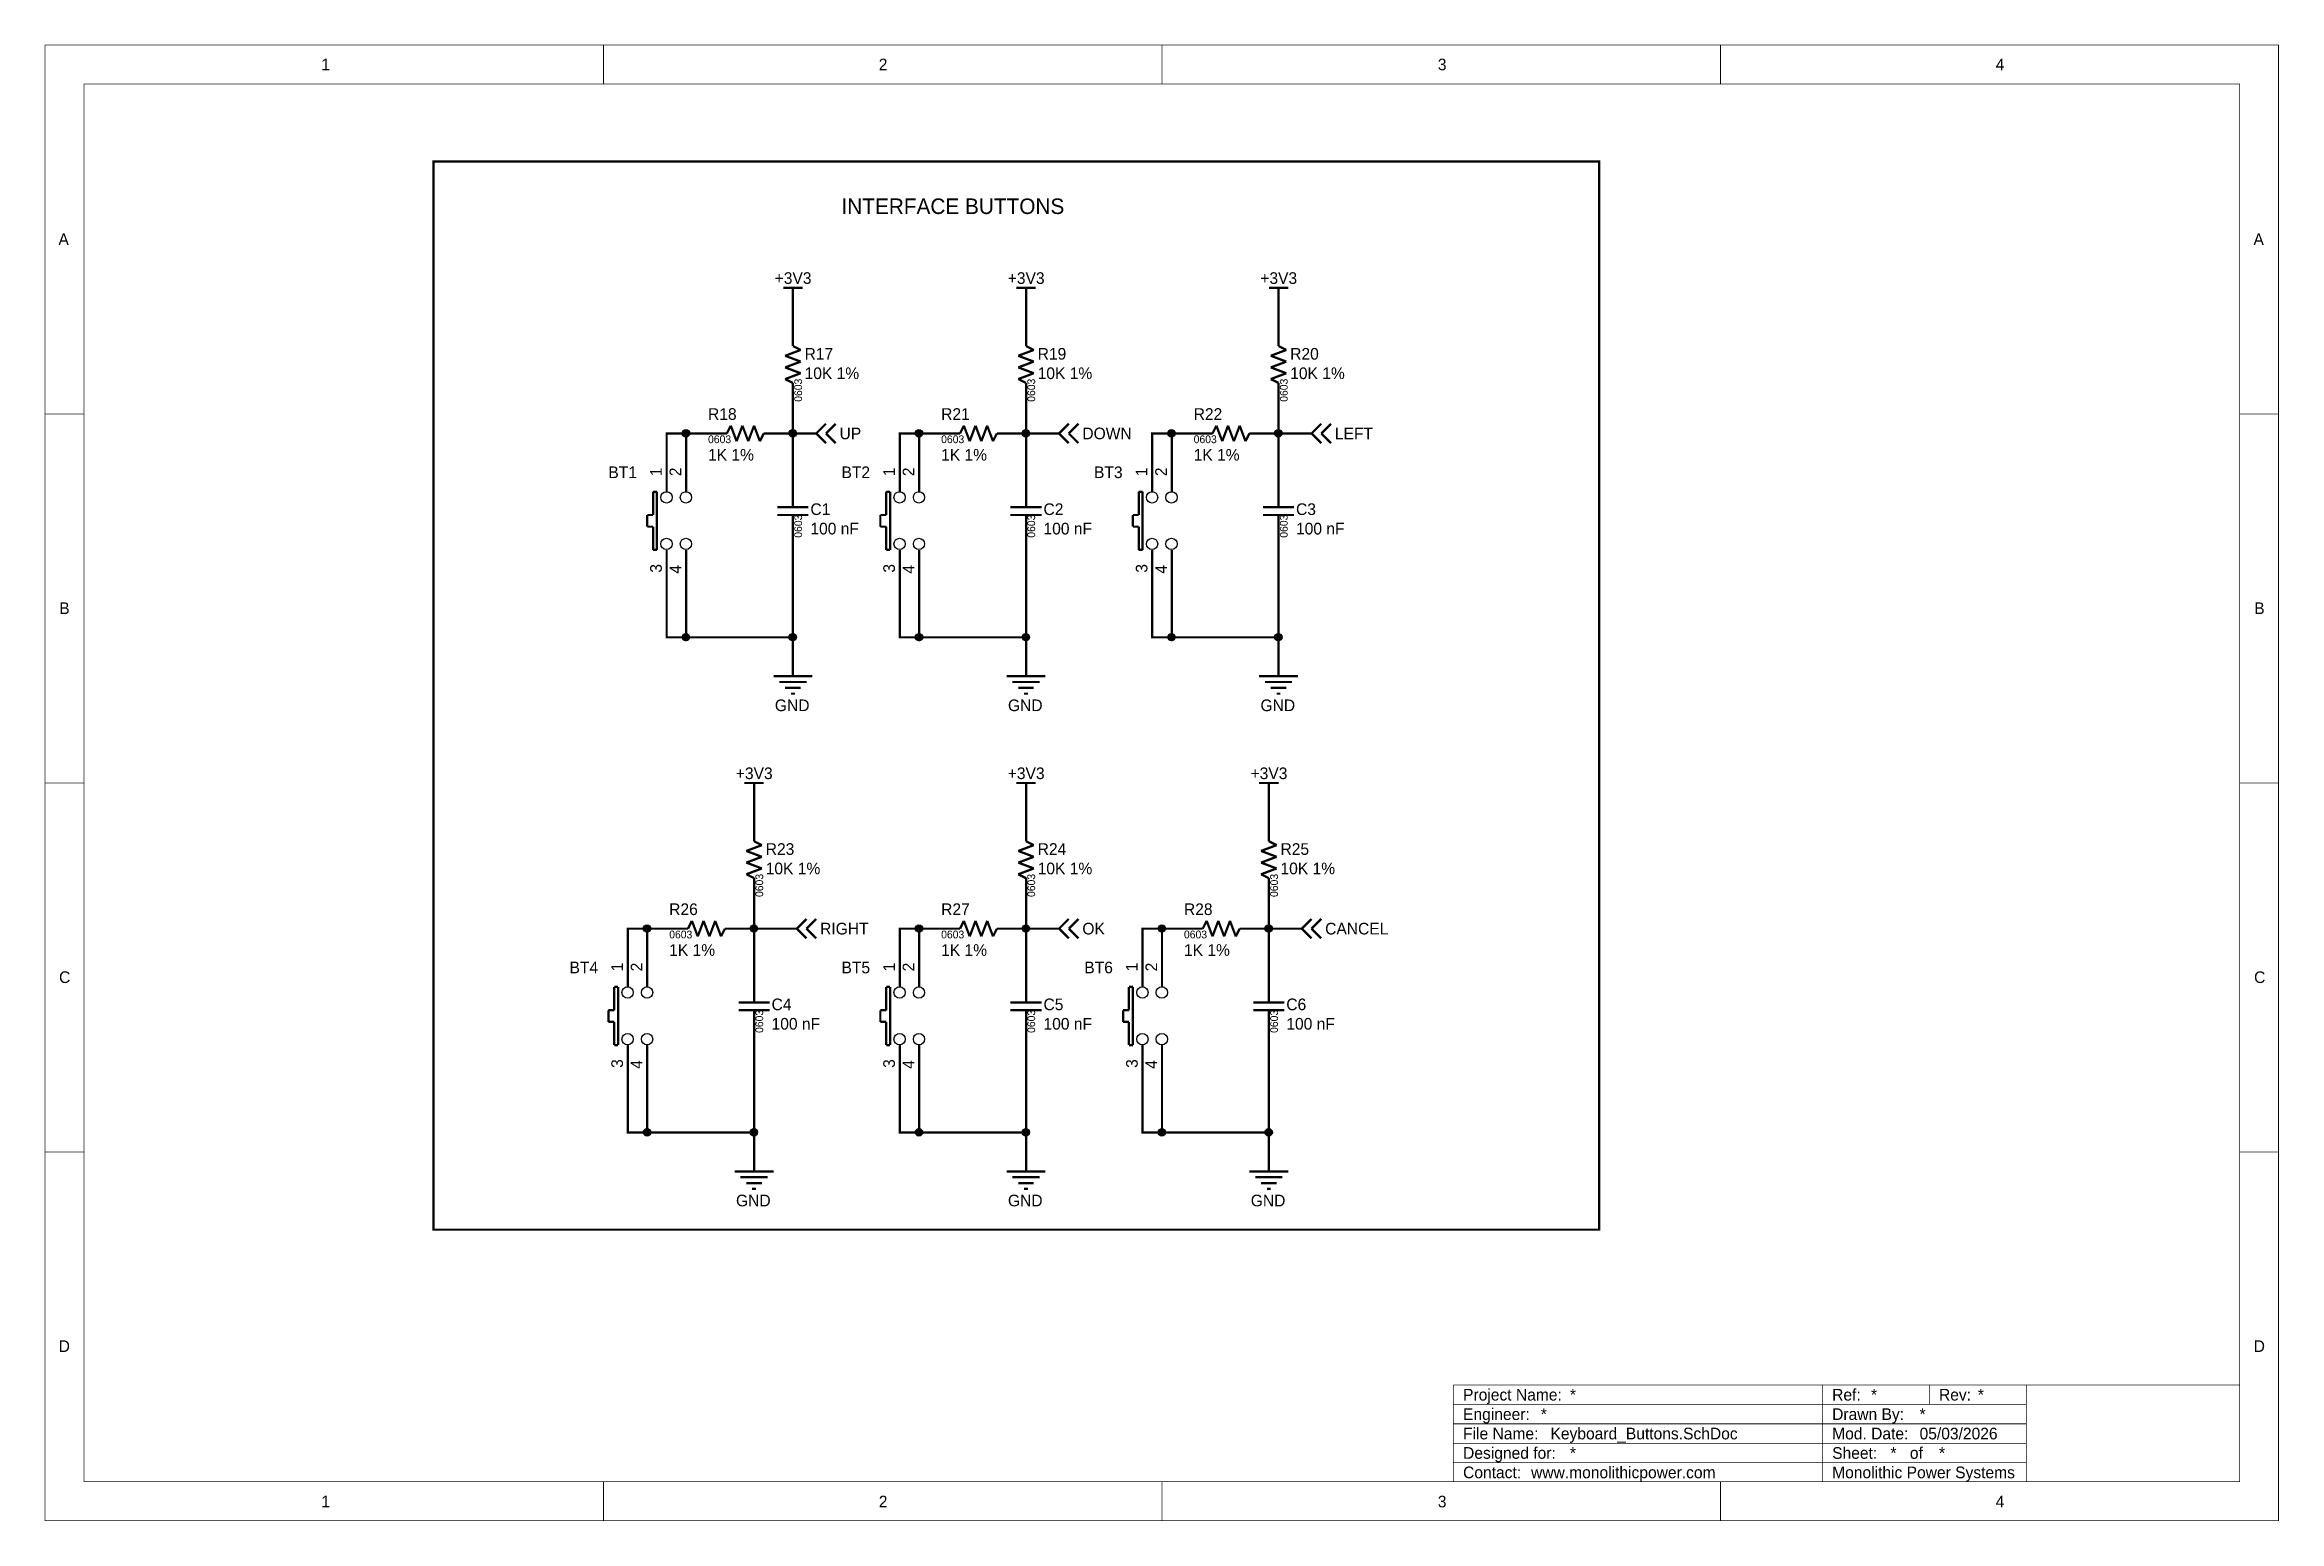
# Model space of a CAD drawing. Header units: millimetres. Extents: x 0 to 11.5, y 0 to 7.6.
import ezdxf

# ---------------------------------------------------------------- set-up
doc = ezdxf.new("R2010")
doc.units = ezdxf.units.MM
doc.header["$MEASUREMENT"] = 0
doc.layers.add('Sheet', color=255, linetype='Continuous')

msp = doc.modelspace()

# ---------------------------------------------------------------- linework, layer by layer
at = {"layer": 'Sheet'}
for points, const_width in [([(0, 7.6), (11.498, 7.6), (11.498, 0.002), (0, 0.002), (0, 7.6)], 0.0039), ([(2.875, 7.4), (2.875, 7.6)], 0.0039), ([(5.75, 7.4), (5.75, 7.6)], 0.0039), ([(8.625, 7.4), (8.625, 7.6)], 0.0039), ([(0.2, 7.4), (11.298, 7.4), (11.298, 0.202), (0.2, 0.202), (0.2, 7.4)], 0.0039), ([(2, 7), (8, 7), (8, 1.5), (2, 1.5), (2, 7)], 0.0118), ([(3.8, 6.35), (3.9, 6.35)], 0.0118), ([(3.85, 6.25), (3.85, 6.35)], 0.0118), ([(5, 6.35), (5.1, 6.35)], 0.0118), ([(5.05, 6.25), (5.05, 6.35)], 0.0118), ([(6.3, 6.35), (6.4, 6.35)], 0.0118), ([(6.35, 6.25), (6.35, 6.35)], 0.0118), ([(3.85, 6.25), (3.85, 6.15)], 0.0118), ([(5.05, 6.25), (5.05, 6.15)], 0.0118), ([(6.35, 6.25), (6.35, 6.15)], 0.0118), ([(3.85, 6.05), (3.85, 6.15)], 0.0118), ([(5.05, 6.05), (5.05, 6.15)], 0.0118), ([(6.35, 6.05), (6.35, 6.15)], 0.0118), ([(3.81, 6), (3.89, 6.03)], 0.0118), ([(3.89, 5.97), (3.81, 6)], 0.0118), ([(3.89, 6.03), (3.85, 6.05)], 0.0118), ([(5.01, 6), (5.09, 6.03)], 0.0118), ([(5.09, 5.97), (5.01, 6)], 0.0118), ([(5.09, 6.03), (5.05, 6.05)], 0.0118), ([(6.31, 6), (6.39, 6.03)], 0.0118), ([(6.39, 5.97), (6.31, 6)], 0.0118), ([(6.39, 6.03), (6.35, 6.05)], 0.0118), ([(3.81, 5.94), (3.89, 5.97)], 0.0118), ([(3.89, 5.91), (3.81, 5.94)], 0.0118), ([(3.81, 5.88), (3.89, 5.91)], 0.0118), ([(3.85, 5.86), (3.81, 5.88)], 0.0118), ([(5.01, 5.94), (5.09, 5.97)], 0.0118), ([(5.09, 5.91), (5.01, 5.94)], 0.0118), ([(5.01, 5.88), (5.09, 5.91)], 0.0118), ([(5.05, 5.86), (5.01, 5.88)], 0.0118), ([(6.31, 5.94), (6.39, 5.97)], 0.0118), ([(6.39, 5.91), (6.31, 5.94)], 0.0118), ([(6.31, 5.88), (6.39, 5.91)], 0.0118), ([(6.35, 5.86), (6.31, 5.88)], 0.0118), ([(3.85, 5.86), (3.85, 5.85)], 0.0118), ([(3.85, 5.85), (3.85, 5.75)], 0.0118), ([(3.85, 5.6), (3.85, 5.75)], 0.0118), ([(5.05, 5.86), (5.05, 5.85)], 0.0118), ([(5.05, 5.85), (5.05, 5.75)], 0.0118), ([(5.05, 5.35), (5.05, 5.6), (5.05, 5.75)], 0.0118), ([(6.35, 5.86), (6.35, 5.85)], 0.0118), ([(6.35, 5.85), (6.35, 5.75)], 0.0118), ([(6.35, 5.35), (6.35, 5.6), (6.35, 5.75)], 0.0118), ([(0.2, 5.7), (0, 5.7)], 0.0039), ([(3.51, 5.6), (3.53, 5.64)], 0.0118), ([(3.53, 5.64), (3.56, 5.56)], 0.0118), ([(3.56, 5.56), (3.59, 5.64)], 0.0118), ([(3.59, 5.64), (3.62, 5.56)], 0.0118), ([(3.62, 5.56), (3.65, 5.64)], 0.0118), ([(3.65, 5.64), (3.68, 5.56)], 0.0118), ([(3.97, 5.6), (4.02, 5.65)], 0.0118), ([(4.02, 5.6), (4.07, 5.65)], 0.0118), ([(4.71, 5.6), (4.73, 5.64)], 0.0118), ([(4.73, 5.64), (4.76, 5.56)], 0.0118), ([(4.76, 5.56), (4.79, 5.64)], 0.0118), ([(4.79, 5.64), (4.82, 5.56)], 0.0118), ([(4.82, 5.56), (4.85, 5.64)], 0.0118), ([(4.85, 5.64), (4.88, 5.56)], 0.0118), ([(5.22, 5.6), (5.27, 5.65)], 0.0118), ([(5.27, 5.6), (5.32, 5.65)], 0.0118), ([(6.01, 5.6), (6.03, 5.64)], 0.0118), ([(6.03, 5.64), (6.06, 5.56)], 0.0118), ([(6.06, 5.56), (6.09, 5.64)], 0.0118), ([(6.09, 5.64), (6.12, 5.56)], 0.0118), ([(6.12, 5.56), (6.15, 5.64)], 0.0118), ([(6.15, 5.64), (6.18, 5.56)], 0.0118), ([(6.52, 5.6), (6.57, 5.65)], 0.0118), ([(6.57, 5.6), (6.62, 5.65)], 0.0118), ([(11.3, 5.7), (11.5, 5.7)], 0.0039), ([(3.2, 5.5), (3.2, 5.6), (3.3, 5.6), (3.3, 5.5)], 0.0118), ([(3.4, 5.6), (3.3, 5.6)], 0.0118), ([(3.5, 5.6), (3.4, 5.6)], 0.0118), ([(3.51, 5.6), (3.5, 5.6)], 0.0118), ([(3.68, 5.56), (3.7, 5.6)], 0.0118), ([(3.7, 5.6), (3.8, 5.6)], 0.0118), ([(3.8, 5.6), (3.85, 5.6), (3.95, 5.6)], 0.0118), ([(3.85, 5.35), (3.85, 5.6)], 0.0118), ([(3.95, 5.6), (3.97, 5.6)], 0.0118), ([(3.97, 5.6), (4.02, 5.55)], 0.0118), ([(4.02, 5.6), (4.07, 5.55)], 0.0118), ([(4.4, 5.5), (4.4, 5.6), (4.5, 5.6), (4.5, 5.5)], 0.0118), ([(4.6, 5.6), (4.5, 5.6)], 0.0118), ([(4.7, 5.6), (4.6, 5.6)], 0.0118), ([(4.71, 5.6), (4.7, 5.6)], 0.0118), ([(4.88, 5.56), (4.9, 5.6)], 0.0118), ([(4.9, 5.6), (5, 5.6)], 0.0118), ([(5, 5.6), (5.05, 5.6)], 0.0118), ([(5.05, 5.6), (5.2, 5.6)], 0.0118), ([(5.2, 5.6), (5.22, 5.6)], 0.0118), ([(5.22, 5.6), (5.27, 5.55)], 0.0118), ([(5.27, 5.6), (5.32, 5.55)], 0.0118), ([(5.7, 5.5), (5.7, 5.6), (5.8, 5.6), (5.8, 5.5)], 0.0118), ([(5.9, 5.6), (5.8, 5.6)], 0.0118), ([(6, 5.6), (5.9, 5.6)], 0.0118), ([(6.01, 5.6), (6, 5.6)], 0.0118), ([(6.18, 5.56), (6.2, 5.6)], 0.0118), ([(6.2, 5.6), (6.3, 5.6)], 0.0118), ([(6.3, 5.6), (6.35, 5.6)], 0.0118), ([(6.35, 5.6), (6.5, 5.6)], 0.0118), ([(6.5, 5.6), (6.52, 5.6)], 0.0118), ([(6.52, 5.6), (6.57, 5.55)], 0.0118), ([(6.57, 5.6), (6.62, 5.55)], 0.0118), ([(3.2, 5.3), (3.2, 5.5)], 0.0118), ([(3.3, 5.3), (3.3, 5.5)], 0.0118), ([(4.4, 5.3), (4.4, 5.5)], 0.0118), ([(4.5, 5.3), (4.5, 5.5)], 0.0118), ([(5.7, 5.3), (5.7, 5.5)], 0.0118), ([(5.8, 5.3), (5.8, 5.5)], 0.0118), ([(3.13, 5.18), (3.13, 5.3)], 0.0118), ([(3.15, 5.3), (3.13, 5.3)], 0.0118), ([(3.15, 5.3), (3.15, 5)], 0.0118), ([(3.85, 5.25), (3.85, 5.35)], 0.0118), ([(4.33, 5.18), (4.33, 5.3)], 0.0118), ([(4.35, 5.3), (4.33, 5.3)], 0.0118), ([(4.35, 5.3), (4.35, 5)], 0.0118), ([(5.05, 5.25), (5.05, 5.35)], 0.0118), ([(5.63, 5.18), (5.63, 5.3)], 0.0118), ([(5.65, 5.3), (5.63, 5.3)], 0.0118), ([(5.65, 5.3), (5.65, 5)], 0.0118), ([(6.35, 5.25), (6.35, 5.35)], 0.0118), ([(3.1, 5.12), (3.1, 5.18)], 0.0118), ([(3.1, 5.18), (3.13, 5.18)], 0.0118), ([(3.77, 5.22), (3.93, 5.22)], 0.0118), ([(3.93, 5.18), (3.77, 5.18)], 0.0118), ([(3.85, 5.25), (3.85, 5.22)], 0.0118), ([(3.85, 5.15), (3.85, 5.18)], 0.0118), ([(4.3, 5.12), (4.3, 5.18)], 0.0118), ([(4.3, 5.18), (4.33, 5.18)], 0.0118), ([(4.97, 5.22), (5.13, 5.22)], 0.0118), ([(5.13, 5.18), (4.97, 5.18)], 0.0118), ([(5.05, 5.25), (5.05, 5.22)], 0.0118), ([(5.05, 5.15), (5.05, 5.18)], 0.0118), ([(5.6, 5.12), (5.6, 5.18)], 0.0118), ([(5.6, 5.18), (5.63, 5.18)], 0.0118), ([(6.27, 5.22), (6.43, 5.22)], 0.0118), ([(6.43, 5.18), (6.27, 5.18)], 0.0118), ([(6.35, 5.25), (6.35, 5.22)], 0.0118), ([(6.35, 5.15), (6.35, 5.18)], 0.0118), ([(3.13, 5.12), (3.1, 5.12)], 0.0118), ([(3.13, 5), (3.13, 5.12)], 0.0118), ([(3.85, 5.15), (3.85, 5.05)], 0.0118), ([(4.33, 5.12), (4.3, 5.12)], 0.0118), ([(4.33, 5), (4.33, 5.12)], 0.0118), ([(5.05, 5.15), (5.05, 5.05)], 0.0118), ([(5.63, 5.12), (5.6, 5.12)], 0.0118), ([(5.63, 5), (5.63, 5.12)], 0.0118), ([(6.35, 5.15), (6.35, 5.05)], 0.0118), ([(3.15, 5), (3.13, 5)], 0.0118), ([(3.2, 4.8), (3.2, 4.55), (3.3, 4.55), (3.85, 4.55), (3.85, 5.05)], 0.0118), ([(3.2, 5), (3.2, 4.8)], 0.0118), ([(3.3, 5), (3.3, 4.8)], 0.0118), ([(4.35, 5), (4.33, 5)], 0.0118), ([(4.4, 4.8), (4.4, 4.55), (4.5, 4.55), (5.05, 4.55), (5.05, 5.05)], 0.0118), ([(4.4, 5), (4.4, 4.8)], 0.0118), ([(4.5, 5), (4.5, 4.8)], 0.0118), ([(5.65, 5), (5.63, 5)], 0.0118), ([(5.7, 4.8), (5.7, 4.55), (5.8, 4.55), (6.35, 4.55), (6.35, 5.05)], 0.0118), ([(5.7, 5), (5.7, 4.8)], 0.0118), ([(5.8, 5), (5.8, 4.8)], 0.0118), ([(3.3, 4.8), (3.3, 4.55)], 0.0118), ([(4.5, 4.8), (4.5, 4.55)], 0.0118), ([(5.8, 4.8), (5.8, 4.55)], 0.0118), ([(3.85, 4.55), (3.85, 4.45)], 0.0118), ([(5.05, 4.55), (5.05, 4.45)], 0.0118), ([(6.35, 4.55), (6.35, 4.45)], 0.0118), ([(3.85, 4.45), (3.85, 4.35)], 0.0118), ([(5.05, 4.45), (5.05, 4.35)], 0.0118), ([(6.35, 4.45), (6.35, 4.35)], 0.0118), ([(3.75, 4.35), (3.95, 4.35)], 0.0118), ([(3.78, 4.32), (3.92, 4.32)], 0.0118), ([(3.81, 4.29), (3.89, 4.29)], 0.0118), ([(3.84, 4.26), (3.86, 4.26)], 0.0118), ([(4.95, 4.35), (5.15, 4.35)], 0.0118), ([(4.98, 4.32), (5.12, 4.32)], 0.0118), ([(5.01, 4.29), (5.09, 4.29)], 0.0118), ([(5.04, 4.26), (5.06, 4.26)], 0.0118), ([(6.25, 4.35), (6.45, 4.35)], 0.0118), ([(6.28, 4.32), (6.42, 4.32)], 0.0118), ([(6.31, 4.29), (6.39, 4.29)], 0.0118), ([(6.34, 4.26), (6.36, 4.26)], 0.0118), ([(0.2, 3.8), (0, 3.8)], 0.0039), ([(3.6, 3.8), (3.7, 3.8)], 0.0118), ([(3.65, 3.7), (3.65, 3.8)], 0.0118), ([(5, 3.8), (5.1, 3.8)], 0.0118), ([(5.05, 3.7), (5.05, 3.8)], 0.0118), ([(6.25, 3.8), (6.35, 3.8)], 0.0118), ([(6.3, 3.7), (6.3, 3.8)], 0.0118), ([(11.3, 3.8), (11.5, 3.8)], 0.0039), ([(3.65, 3.7), (3.65, 3.6)], 0.0118), ([(5.05, 3.7), (5.05, 3.6)], 0.0118), ([(6.3, 3.7), (6.3, 3.6)], 0.0118), ([(3.65, 3.5), (3.65, 3.6)], 0.0118), ([(5.05, 3.5), (5.05, 3.6)], 0.0118), ([(6.3, 3.5), (6.3, 3.6)], 0.0118), ([(3.61, 3.45), (3.69, 3.48)], 0.0118), ([(3.69, 3.42), (3.61, 3.45)], 0.0118), ([(3.69, 3.48), (3.65, 3.5)], 0.0118), ([(5.01, 3.45), (5.09, 3.48)], 0.0118), ([(5.09, 3.42), (5.01, 3.45)], 0.0118), ([(5.09, 3.48), (5.05, 3.5)], 0.0118), ([(6.26, 3.45), (6.34, 3.48)], 0.0118), ([(6.34, 3.42), (6.26, 3.45)], 0.0118), ([(6.34, 3.48), (6.3, 3.5)], 0.0118), ([(3.61, 3.39), (3.69, 3.42)], 0.0118), ([(3.69, 3.36), (3.61, 3.39)], 0.0118), ([(3.61, 3.33), (3.69, 3.36)], 0.0118), ([(5.01, 3.39), (5.09, 3.42)], 0.0118), ([(5.09, 3.36), (5.01, 3.39)], 0.0118), ([(5.01, 3.33), (5.09, 3.36)], 0.0118), ([(6.26, 3.39), (6.34, 3.42)], 0.0118), ([(6.34, 3.36), (6.26, 3.39)], 0.0118), ([(6.26, 3.33), (6.34, 3.36)], 0.0118), ([(3.65, 3.31), (3.61, 3.33)], 0.0118), ([(3.65, 3.31), (3.65, 3.3)], 0.0118), ([(3.65, 3.3), (3.65, 3.2)], 0.0118), ([(5.05, 3.31), (5.01, 3.33)], 0.0118), ([(5.05, 3.31), (5.05, 3.3)], 0.0118), ([(5.05, 3.3), (5.05, 3.2)], 0.0118), ([(6.3, 3.31), (6.26, 3.33)], 0.0118), ([(6.3, 3.31), (6.3, 3.3)], 0.0118), ([(6.3, 3.3), (6.3, 3.2)], 0.0118), ([(3.65, 2.8), (3.65, 3.05), (3.65, 3.2)], 0.0118), ([(5.05, 2.8), (5.05, 3.05), (5.05, 3.2)], 0.0118), ([(6.3, 2.8), (6.3, 3.05), (6.3, 3.2)], 0.0118), ([(3, 2.95), (3, 3.05), (3.1, 3.05), (3.1, 2.95)], 0.0118), ([(3.2, 3.05), (3.1, 3.05)], 0.0118), ([(3.3, 3.05), (3.2, 3.05)], 0.0118), ([(3.31, 3.05), (3.3, 3.05)], 0.0118), ([(3.31, 3.05), (3.33, 3.09)], 0.0118), ([(3.33, 3.09), (3.36, 3.01)], 0.0118), ([(3.36, 3.01), (3.39, 3.09)], 0.0118), ([(3.39, 3.09), (3.42, 3.01)], 0.0118), ([(3.42, 3.01), (3.45, 3.09)], 0.0118), ([(3.45, 3.09), (3.48, 3.01)], 0.0118), ([(3.48, 3.01), (3.5, 3.05)], 0.0118), ([(3.5, 3.05), (3.6, 3.05)], 0.0118), ([(3.6, 3.05), (3.65, 3.05)], 0.0118), ([(3.65, 3.05), (3.85, 3.05)], 0.0118), ([(3.85, 3.05), (3.87, 3.05)], 0.0118), ([(3.87, 3.05), (3.92, 3.1)], 0.0118), ([(3.87, 3.05), (3.92, 3)], 0.0118), ([(3.92, 3.05), (3.97, 3.1)], 0.0118), ([(3.92, 3.05), (3.97, 3)], 0.0118), ([(4.4, 2.95), (4.4, 3.05), (4.5, 3.05), (4.5, 2.95)], 0.0118), ([(4.6, 3.05), (4.5, 3.05)], 0.0118), ([(4.7, 3.05), (4.6, 3.05)], 0.0118), ([(4.71, 3.05), (4.7, 3.05)], 0.0118), ([(4.71, 3.05), (4.73, 3.09)], 0.0118), ([(4.73, 3.09), (4.76, 3.01)], 0.0118), ([(4.76, 3.01), (4.79, 3.09)], 0.0118), ([(4.79, 3.09), (4.82, 3.01)], 0.0118), ([(4.82, 3.01), (4.85, 3.09)], 0.0118), ([(4.85, 3.09), (4.88, 3.01)], 0.0118), ([(4.88, 3.01), (4.9, 3.05)], 0.0118), ([(4.9, 3.05), (5, 3.05)], 0.0118), ([(5, 3.05), (5.05, 3.05)], 0.0118), ([(5.05, 3.05), (5.2, 3.05)], 0.0118), ([(5.2, 3.05), (5.22, 3.05)], 0.0118), ([(5.22, 3.05), (5.27, 3.1)], 0.0118), ([(5.22, 3.05), (5.27, 3)], 0.0118), ([(5.27, 3.05), (5.32, 3.1)], 0.0118), ([(5.27, 3.05), (5.32, 3)], 0.0118), ([(5.65, 2.95), (5.65, 3.05), (5.75, 3.05), (5.75, 2.95)], 0.0118), ([(5.85, 3.05), (5.75, 3.05)], 0.0118), ([(5.95, 3.05), (5.85, 3.05)], 0.0118), ([(5.96, 3.05), (5.95, 3.05)], 0.0118), ([(5.96, 3.05), (5.98, 3.09)], 0.0118), ([(5.98, 3.09), (6.01, 3.01)], 0.0118), ([(6.01, 3.01), (6.04, 3.09)], 0.0118), ([(6.04, 3.09), (6.07, 3.01)], 0.0118), ([(6.07, 3.01), (6.1, 3.09)], 0.0118), ([(6.1, 3.09), (6.13, 3.01)], 0.0118), ([(6.13, 3.01), (6.15, 3.05)], 0.0118), ([(6.15, 3.05), (6.25, 3.05)], 0.0118), ([(6.25, 3.05), (6.3, 3.05)], 0.0118), ([(6.3, 3.05), (6.45, 3.05)], 0.0118), ([(6.45, 3.05), (6.47, 3.05)], 0.0118), ([(6.47, 3.05), (6.52, 3.1)], 0.0118), ([(6.47, 3.05), (6.52, 3)], 0.0118), ([(6.52, 3.05), (6.57, 3.1)], 0.0118), ([(6.52, 3.05), (6.57, 3)], 0.0118), ([(3, 2.75), (3, 2.95)], 0.0118), ([(3.1, 2.75), (3.1, 2.95)], 0.0118), ([(4.4, 2.75), (4.4, 2.95)], 0.0118), ([(4.5, 2.75), (4.5, 2.95)], 0.0118), ([(5.65, 2.75), (5.65, 2.95)], 0.0118), ([(5.75, 2.75), (5.75, 2.95)], 0.0118), ([(3.65, 2.7), (3.65, 2.8)], 0.0118), ([(5.05, 2.7), (5.05, 2.8)], 0.0118), ([(6.3, 2.7), (6.3, 2.8)], 0.0118), ([(2.93, 2.63), (2.93, 2.75)], 0.0118), ([(2.95, 2.75), (2.93, 2.75)], 0.0118), ([(2.95, 2.75), (2.95, 2.45)], 0.0118), ([(3.57, 2.67), (3.73, 2.67)], 0.0118), ([(3.65, 2.7), (3.65, 2.67)], 0.0118), ([(4.33, 2.63), (4.33, 2.75)], 0.0118), ([(4.35, 2.75), (4.33, 2.75)], 0.0118), ([(4.35, 2.75), (4.35, 2.45)], 0.0118), ([(4.97, 2.67), (5.13, 2.67)], 0.0118), ([(5.05, 2.7), (5.05, 2.67)], 0.0118), ([(5.58, 2.63), (5.58, 2.75)], 0.0118), ([(5.6, 2.75), (5.58, 2.75)], 0.0118), ([(5.6, 2.75), (5.6, 2.45)], 0.0118), ([(6.22, 2.67), (6.38, 2.67)], 0.0118), ([(6.3, 2.7), (6.3, 2.67)], 0.0118), ([(2.9, 2.57), (2.9, 2.63)], 0.0118), ([(2.9, 2.63), (2.93, 2.63)], 0.0118), ([(2.93, 2.57), (2.9, 2.57)], 0.0118), ([(2.93, 2.45), (2.93, 2.57)], 0.0118), ([(3.73, 2.63), (3.57, 2.63)], 0.0118), ([(3.65, 2.6), (3.65, 2.63)], 0.0118), ([(3.65, 2.6), (3.65, 2.5)], 0.0118), ([(4.3, 2.57), (4.3, 2.63)], 0.0118), ([(4.3, 2.63), (4.33, 2.63)], 0.0118), ([(4.33, 2.57), (4.3, 2.57)], 0.0118), ([(4.33, 2.45), (4.33, 2.57)], 0.0118), ([(5.13, 2.63), (4.97, 2.63)], 0.0118), ([(5.05, 2.6), (5.05, 2.63)], 0.0118), ([(5.05, 2.6), (5.05, 2.5)], 0.0118), ([(5.55, 2.57), (5.55, 2.63)], 0.0118), ([(5.55, 2.63), (5.58, 2.63)], 0.0118), ([(5.58, 2.57), (5.55, 2.57)], 0.0118), ([(5.58, 2.45), (5.58, 2.57)], 0.0118), ([(6.38, 2.63), (6.22, 2.63)], 0.0118), ([(6.3, 2.6), (6.3, 2.63)], 0.0118), ([(6.3, 2.6), (6.3, 2.5)], 0.0118), ([(2.95, 2.45), (2.93, 2.45)], 0.0118), ([(3, 2.25), (3, 2), (3.1, 2), (3.65, 2), (3.65, 2.5)], 0.0118), ([(3, 2.45), (3, 2.25)], 0.0118), ([(3.1, 2.45), (3.1, 2.25)], 0.0118), ([(4.35, 2.45), (4.33, 2.45)], 0.0118), ([(4.4, 2.25), (4.4, 2), (4.5, 2), (5.05, 2), (5.05, 2.5)], 0.0118), ([(4.4, 2.45), (4.4, 2.25)], 0.0118), ([(4.5, 2.45), (4.5, 2.25)], 0.0118), ([(5.6, 2.45), (5.58, 2.45)], 0.0118), ([(5.65, 2.25), (5.65, 2), (5.75, 2), (6.3, 2), (6.3, 2.5)], 0.0118), ([(5.65, 2.45), (5.65, 2.25)], 0.0118), ([(5.75, 2.45), (5.75, 2.25)], 0.0118), ([(3.1, 2.25), (3.1, 2)], 0.0118), ([(4.5, 2.25), (4.5, 2)], 0.0118), ([(5.75, 2.25), (5.75, 2)], 0.0118), ([(3.65, 2), (3.65, 1.9)], 0.0118), ([(5.05, 2), (5.05, 1.9)], 0.0118), ([(6.3, 2), (6.3, 1.9)], 0.0118), ([(0.2, 1.9), (0, 1.9)], 0.0039), ([(3.65, 1.9), (3.65, 1.8)], 0.0118), ([(5.05, 1.9), (5.05, 1.8)], 0.0118), ([(6.3, 1.9), (6.3, 1.8)], 0.0118), ([(11.3, 1.9), (11.5, 1.9)], 0.0039), ([(3.55, 1.8), (3.75, 1.8)], 0.0118), ([(3.58, 1.77), (3.72, 1.77)], 0.0118), ([(3.61, 1.74), (3.69, 1.74)], 0.0118), ([(4.95, 1.8), (5.15, 1.8)], 0.0118), ([(4.98, 1.77), (5.12, 1.77)], 0.0118), ([(5.01, 1.74), (5.09, 1.74)], 0.0118), ([(6.2, 1.8), (6.4, 1.8)], 0.0118), ([(6.23, 1.77), (6.37, 1.77)], 0.0118), ([(6.26, 1.74), (6.34, 1.74)], 0.0118), ([(3.64, 1.71), (3.66, 1.71)], 0.0118), ([(5.04, 1.71), (5.06, 1.71)], 0.0118), ([(6.29, 1.71), (6.31, 1.71)], 0.0118), ([(7.25, 0.7), (11.3, 0.7)], 0.0039), ([(7.25, 0.7), (7.25, 0.2)], 0.0039), ([(9.15, 0.7), (9.15, 0.2)], 0.0039), ([(9.7, 0.7), (9.7, 0.6)], 0.0039), ([(10.2, 0.7), (10.2, 0.2)], 0.0039), ([(7.25, 0.6), (10.2, 0.6)], 0.0039), ([(7.25, 0.5), (10.2, 0.5)], 0.0039), ([(7.25, 0.4), (10.2, 0.4)], 0.0039), ([(7.25, 0.3), (10.2, 0.3)], 0.0039), ([(2.875, 0.2), (2.875, 0)], 0.0039), ([(5.75, 0.2), (5.75, 0)], 0.0039), ([(8.625, 0.2), (8.625, 0)], 0.0039)]:
    msp.add_lwpolyline(points, dxfattribs=dict(at, const_width=const_width))
at = {"layer": 'Sheet', "const_width": 0.02}
for points in [[(3.29, 5.6, 1), (3.31, 5.6, 1)], [(3.84, 5.6, 1), (3.86, 5.6, 1)], [(4.49, 5.6, 1), (4.51, 5.6, 1)], [(5.04, 5.6, 1), (5.06, 5.6, 1)], [(5.79, 5.6, 1), (5.81, 5.6, 1)], [(6.34, 5.6, 1), (6.36, 5.6, 1)], [(3.29, 4.55, 1), (3.31, 4.55, 1)], [(3.84, 4.55, 1), (3.86, 4.55, 1)], [(4.49, 4.55, 1), (4.51, 4.55, 1)], [(5.04, 4.55, 1), (5.06, 4.55, 1)], [(5.79, 4.55, 1), (5.81, 4.55, 1)], [(6.34, 4.55, 1), (6.36, 4.55, 1)], [(3.09, 3.05, 1), (3.11, 3.05, 1)], [(3.64, 3.05, 1), (3.66, 3.05, 1)], [(4.49, 3.05, 1), (4.51, 3.05, 1)], [(5.04, 3.05, 1), (5.06, 3.05, 1)], [(5.74, 3.05, 1), (5.76, 3.05, 1)], [(6.29, 3.05, 1), (6.31, 3.05, 1)], [(3.09, 2, 1), (3.11, 2, 1)], [(3.64, 2, 1), (3.66, 2, 1)], [(4.49, 2, 1), (4.51, 2, 1)], [(5.04, 2, 1), (5.06, 2, 1)], [(5.74, 2, 1), (5.76, 2, 1)], [(6.29, 2, 1), (6.31, 2, 1)]]:
    msp.add_lwpolyline(points, format="xyb", close=True, dxfattribs=at)
at = {"layer": 'Sheet'}
for centre, major_axis, ratio in [((3.299, 5.601), (0.0192, 0), 0.997429), ((3.299, 5.601), (0.0192, 0), 0.997429), ((3.299, 5.601), (0.0192, 0), 0.997429), ((3.299, 5.601), (0.0192, 0), 0.997429), ((3.849, 5.601), (0.0192, 0), 0.997429), ((3.849, 5.601), (0.0192, 0), 0.997429), ((3.849, 5.601), (0.0192, 0), 0.997429), ((3.849, 5.601), (0.0192, 0), 0.997429), ((3.849, 5.601), (0.0192, 0), 0.997429), ((3.849, 5.601), (0.0192, 0), 0.997429), ((4.499, 5.601), (0, 0.0191), 0.999848), ((4.499, 5.601), (0, 0.0191), 0.999848), ((4.499, 5.601), (0, 0.0191), 0.999848), ((4.499, 5.601), (0, 0.0191), 0.999848), ((5.049, 5.601), (0.0192, 0), 0.997429), ((5.049, 5.601), (0.0192, 0), 0.997429), ((5.049, 5.601), (0.0192, 0), 0.997429), ((5.049, 5.601), (0.0192, 0), 0.997429), ((5.049, 5.601), (0.0192, 0), 0.997429), ((5.049, 5.601), (0.0192, 0), 0.997429), ((5.799, 5.601), (0.0192, 0), 0.997429), ((5.799, 5.601), (0.0192, 0), 0.997429), ((5.799, 5.601), (0.0192, 0), 0.997429), ((5.799, 5.601), (0.0192, 0), 0.997429), ((6.349, 5.601), (0.0192, 0), 0.997429), ((6.349, 5.601), (0.0192, 0), 0.997429), ((6.349, 5.601), (0.0192, 0), 0.997429), ((6.349, 5.601), (0.0192, 0), 0.997429), ((6.349, 5.601), (0.0192, 0), 0.997429), ((6.349, 5.601), (0.0192, 0), 0.997429), ((3.199, 5.271), (0, 0.0292), 0.999853), ((3.299, 5.271), (0, 0.0292), 0.999853), ((4.399, 5.271), (0, 0.0292), 0.999856), ((4.499, 5.271), (0, 0.0292), 0.998067), ((5.699, 5.271), (0, 0.0292), 0.999856), ((5.799, 5.271), (0, 0.0292), 0.999849), ((3.199, 5.031), (0, 0.0292), 0.999849), ((3.299, 5.031), (0, 0.0292), 0.999849), ((4.399, 5.031), (0, 0.0292), 0.999853), ((4.499, 5.031), (0, 0.0292), 0.998064), ((5.699, 5.031), (0, 0.0292), 0.999853), ((5.799, 5.031), (0, 0.0292), 0.999846), ((3.299, 4.551), (0, 0.0192), 0.999854), ((3.299, 4.551), (0, 0.0192), 0.999854), ((3.299, 4.551), (0, 0.0192), 0.999854), ((3.299, 4.551), (0, 0.0192), 0.999854), ((3.849, 4.551), (0, 0.0192), 0.999854), ((3.849, 4.551), (0, 0.0192), 0.999854), ((3.849, 4.551), (0, 0.0192), 0.999854), ((3.849, 4.551), (0, 0.0192), 0.999854), ((4.499, 4.551), (0, 0.0192), 0.997132), ((4.499, 4.551), (0, 0.0192), 0.997132), ((4.499, 4.551), (0, 0.0192), 0.997132), ((4.499, 4.551), (0, 0.0192), 0.997132), ((5.049, 4.551), (0, 0.0192), 0.999854), ((5.049, 4.551), (0, 0.0192), 0.999854), ((5.049, 4.551), (0, 0.0192), 0.999854), ((5.049, 4.551), (0, 0.0192), 0.999854), ((5.799, 4.551), (0, 0.0192), 0.999854), ((5.799, 4.551), (0, 0.0192), 0.999854), ((5.799, 4.551), (0, 0.0192), 0.999854), ((5.799, 4.551), (0, 0.0192), 0.999854), ((6.349, 4.551), (0, 0.0192), 0.999854), ((6.349, 4.551), (0, 0.0192), 0.999854), ((6.349, 4.551), (0, 0.0192), 0.999854), ((6.349, 4.551), (0, 0.0192), 0.999854), ((3.099, 3.051), (0, 0.0192), 0.999849), ((3.099, 3.051), (0, 0.0192), 0.999849), ((3.099, 3.051), (0, 0.0192), 0.999849), ((3.099, 3.051), (0, 0.0192), 0.999849), ((3.649, 3.051), (0, 0.0192), 0.999844), ((3.649, 3.051), (0, 0.0192), 0.999844), ((3.649, 3.051), (0, 0.0192), 0.999844), ((3.649, 3.051), (0, 0.0192), 0.999844), ((3.649, 3.051), (0, 0.0192), 0.999844), ((3.649, 3.051), (0, 0.0192), 0.999844), ((4.499, 3.051), (0, 0.0192), 0.997121), ((4.499, 3.051), (0, 0.0192), 0.997121), ((4.499, 3.051), (0, 0.0192), 0.997121), ((4.499, 3.051), (0, 0.0192), 0.997121), ((5.049, 3.051), (0, 0.0192), 0.999844), ((5.049, 3.051), (0, 0.0192), 0.999844), ((5.049, 3.051), (0, 0.0192), 0.999844), ((5.049, 3.051), (0, 0.0192), 0.999844), ((5.049, 3.051), (0, 0.0192), 0.999844), ((5.049, 3.051), (0, 0.0192), 0.999844), ((5.749, 3.051), (0, 0.0192), 0.999844), ((5.749, 3.051), (0, 0.0192), 0.999844), ((5.749, 3.051), (0, 0.0192), 0.999844), ((5.749, 3.051), (0, 0.0192), 0.999844), ((6.299, 3.051), (0, 0.0192), 0.997121), ((6.299, 3.051), (0, 0.0192), 0.997121), ((6.299, 3.051), (0, 0.0192), 0.997121), ((6.299, 3.051), (0, 0.0192), 0.997121), ((6.299, 3.051), (0, 0.0192), 0.997121), ((6.299, 3.051), (0, 0.0192), 0.997121), ((2.999, 2.721), (0.0292, 0), 0.998365), ((3.099, 2.721), (0.0292, 0), 0.998365), ((4.399, 2.721), (0.0292, 0), 0.998362), ((4.499, 2.721), (0, 0.0291), 0.999849), ((5.649, 2.721), (0.0292, 0), 0.998362), ((5.749, 2.721), (0.0292, 0), 0.998362), ((2.999, 2.481), (0.0292, 0), 0.998365), ((3.099, 2.481), (0.0292, 0), 0.998365), ((4.399, 2.481), (0.0292, 0), 0.998362), ((4.499, 2.481), (0, 0.0291), 0.999849), ((5.649, 2.481), (0.0292, 0), 0.998362), ((5.749, 2.481), (0.0292, 0), 0.998362), ((3.099, 2.001), (0.0192, 0), 0.997429), ((3.099, 2.001), (0.0192, 0), 0.997429), ((3.099, 2.001), (0.0192, 0), 0.997429), ((3.099, 2.001), (0.0192, 0), 0.997429), ((3.649, 2.001), (0.0192, 0), 0.997434), ((3.649, 2.001), (0.0192, 0), 0.997434), ((3.649, 2.001), (0.0192, 0), 0.997434), ((3.649, 2.001), (0.0192, 0), 0.997434), ((4.499, 2.001), (0, 0.0191), 0.999843), ((4.499, 2.001), (0, 0.0191), 0.999843), ((4.499, 2.001), (0, 0.0191), 0.999843), ((4.499, 2.001), (0, 0.0191), 0.999843), ((5.049, 2.001), (0.0192, 0), 0.997434), ((5.049, 2.001), (0.0192, 0), 0.997434), ((5.049, 2.001), (0.0192, 0), 0.997434), ((5.049, 2.001), (0.0192, 0), 0.997434), ((5.749, 2.001), (0.0192, 0), 0.997434), ((5.749, 2.001), (0.0192, 0), 0.997434), ((5.749, 2.001), (0.0192, 0), 0.997434), ((5.749, 2.001), (0.0192, 0), 0.997434), ((6.299, 2.001), (0, 0.0191), 0.999843), ((6.299, 2.001), (0, 0.0191), 0.999843), ((6.299, 2.001), (0, 0.0191), 0.999843), ((6.299, 2.001), (0, 0.0191), 0.999843)]:
    msp.add_ellipse(centre, major_axis=major_axis, ratio=ratio, dxfattribs=at)

# ---------------------------------------------------------------- texts
for s, height, p in [('1', 0.06, (1.422, 7.47)), ('2', 0.06, (4.292, 7.47)), ('3', 0.06, (7.17, 7.47)), ('4', 0.06, (10.042, 7.47)), ('INTERFACE BUTTONS', 0.08, (4.1, 6.73)), ('A', 0.06, (0.069, 6.57)), ('A', 0.06, (11.369, 6.57)), ('+3V3', 0.06, (3.756, 6.37)), ('+3V3', 0.06, (4.956, 6.37)), ('+3V3', 0.06, (6.256, 6.37)), ('R17', 0.06, (3.91, 5.98)), ('R19', 0.06, (5.11, 5.98)), ('R20', 0.06, (6.41, 5.98)), ('10K 1%', 0.06, (3.91, 5.88)), ('10K 1%', 0.06, (5.11, 5.88)), ('10K 1%', 0.06, (6.41, 5.88)), ('R18', 0.06, (3.413, 5.67)), ('R21', 0.06, (4.613, 5.67)), ('R22', 0.06, (5.913, 5.67)), ('0603', 0.04, (3.413, 5.55)), ('UP', 0.06, (4.09, 5.57)), ('0603', 0.04, (4.613, 5.55)), ('DOWN', 0.06, (5.34, 5.57)), ('0603', 0.04, (5.913, 5.55)), ('LEFT', 0.06, (6.64, 5.57)), ('BT1', 0.06, (2.9, 5.37)), ('1K 1%', 0.06, (3.413, 5.46)), ('BT2', 0.06, (4.1, 5.37)), ('1K 1%', 0.06, (4.613, 5.46)), ('BT3', 0.06, (5.4, 5.37)), ('1K 1%', 0.06, (5.913, 5.46)), ('C1', 0.06, (3.94, 5.18)), ('C2', 0.06, (5.14, 5.18)), ('C3', 0.06, (6.44, 5.18)), ('100 nF', 0.06, (3.94, 5.08)), ('100 nF', 0.06, (5.14, 5.08)), ('100 nF', 0.06, (6.44, 5.08)), ('B', 0.06, (0.073, 4.67)), ('B', 0.06, (11.373, 4.67)), ('GND', 0.06, (3.757, 4.17)), ('GND', 0.06, (4.957, 4.17)), ('GND', 0.06, (6.257, 4.17)), ('+3V3', 0.06, (3.556, 3.82)), ('+3V3', 0.06, (4.956, 3.82)), ('+3V3', 0.06, (6.206, 3.82)), ('R23', 0.06, (3.71, 3.43)), ('R24', 0.06, (5.11, 3.43)), ('R25', 0.06, (6.36, 3.43)), ('10K 1%', 0.06, (3.71, 3.33)), ('10K 1%', 0.06, (5.11, 3.33)), ('10K 1%', 0.06, (6.36, 3.33)), ('R26', 0.06, (3.213, 3.12)), ('R27', 0.06, (4.613, 3.12)), ('R28', 0.06, (5.863, 3.12)), ('0603', 0.04, (3.213, 3)), ('RIGHT', 0.06, (3.99, 3.02)), ('0603', 0.04, (4.613, 3)), ('OK', 0.06, (5.34, 3.02)), ('0603', 0.04, (5.863, 3)), ('CANCEL', 0.06, (6.59, 3.02)), ('BT4', 0.06, (2.7, 2.82)), ('1K 1%', 0.06, (3.213, 2.91)), ('BT5', 0.06, (4.1, 2.82)), ('1K 1%', 0.06, (4.613, 2.91)), ('BT6', 0.06, (5.35, 2.82)), ('1K 1%', 0.06, (5.863, 2.91)), ('C', 0.06, (0.072, 2.77)), ('C', 0.06, (11.372, 2.77)), ('C4', 0.06, (3.74, 2.63)), ('C5', 0.06, (5.14, 2.63)), ('C6', 0.06, (6.39, 2.63)), ('100 nF', 0.06, (3.74, 2.53)), ('100 nF', 0.06, (5.14, 2.53)), ('100 nF', 0.06, (6.39, 2.53)), ('GND', 0.06, (3.557, 1.62)), ('GND', 0.06, (4.957, 1.62)), ('GND', 0.06, (6.207, 1.62)), ('D', 0.06, (0.07, 0.87)), ('D', 0.06, (11.37, 0.87)), ('Project Name:', 0.06, (7.3, 0.62)), ('Engineer:', 0.06, (7.3, 0.52)), ('*', 0.06, (7.7, 0.52)), ('*', 0.06, (7.85, 0.62)), ('Ref:', 0.06, (9.2, 0.62)), ('Drawn By:', 0.06, (9.2, 0.52)), ('*', 0.06, (9.4, 0.62)), ('*', 0.06, (9.65, 0.52)), ('Rev:', 0.06, (9.75, 0.62)), ('*', 0.06, (9.95, 0.62)), ('File Name:', 0.06, (7.3, 0.42)), ('Keyboard_Buttons.SchDoc', 0.06, (7.75, 0.42)), ('Mod. Date:', 0.06, (9.2, 0.42)), ('05/03/2026', 0.06, (9.65, 0.42)), ('Designed for:', 0.06, (7.3, 0.32)), ('*', 0.06, (7.85, 0.32)), ('Sheet:', 0.06, (9.2, 0.32)), ('*', 0.06, (9.5, 0.32)), ('of', 0.06, (9.6, 0.32)), ('*', 0.06, (9.75, 0.32)), ('Contact:', 0.06, (7.3, 0.22)), ('www.monolithicpower.com', 0.06, (7.65, 0.22)), ('Monolithic Power Systems', 0.06, (9.2, 0.22)), ('1', 0.06, (1.422, 0.07)), ('2', 0.06, (4.292, 0.07)), ('3', 0.06, (7.17, 0.07)), ('4', 0.06, (10.042, 0.07))]:
    msp.add_text(s, height=height, dxfattribs=at).set_placement(p)
for s, height, p in [('0603', 0.04, (3.897, 5.763)), ('0603', 0.04, (5.097, 5.763)), ('0603', 0.04, (6.397, 5.763)), ('1', 0.06, (3.175, 5.38)), ('2', 0.06, (3.275, 5.38)), ('1', 0.06, (4.375, 5.38)), ('2', 0.06, (4.475, 5.38)), ('1', 0.06, (5.675, 5.38)), ('2', 0.06, (5.775, 5.38)), ('0603', 0.04, (3.897, 5.063)), ('0603', 0.04, (5.097, 5.063)), ('0603', 0.04, (6.397, 5.063)), ('3', 0.06, (3.175, 4.883)), ('4', 0.06, (3.275, 4.878)), ('3', 0.06, (4.375, 4.883)), ('4', 0.06, (4.475, 4.878)), ('3', 0.06, (5.675, 4.883)), ('4', 0.06, (5.775, 4.878)), ('0603', 0.04, (3.697, 3.213)), ('0603', 0.04, (5.097, 3.213)), ('0603', 0.04, (6.347, 3.213)), ('1', 0.06, (2.975, 2.83)), ('2', 0.06, (3.075, 2.83)), ('1', 0.06, (4.375, 2.83)), ('2', 0.06, (4.475, 2.83)), ('1', 0.06, (5.625, 2.83)), ('2', 0.06, (5.725, 2.83)), ('0603', 0.04, (3.697, 2.513)), ('0603', 0.04, (5.097, 2.513)), ('0603', 0.04, (6.347, 2.513)), ('3', 0.06, (2.975, 2.333)), ('4', 0.06, (3.075, 2.328)), ('3', 0.06, (4.375, 2.333)), ('4', 0.06, (4.475, 2.328)), ('3', 0.06, (5.625, 2.333)), ('4', 0.06, (5.725, 2.328))]:
    msp.add_text(s, height=height, rotation=90, dxfattribs=at).set_placement(p)

doc.saveas('drawing.dxf')
